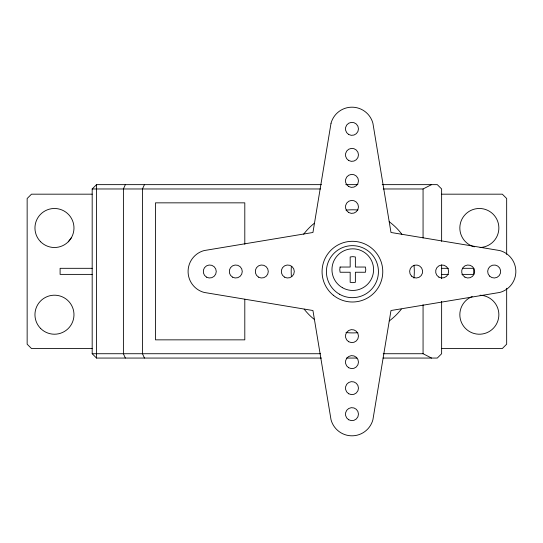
<?xml version="1.0" encoding="UTF-8"?>
<svg xmlns="http://www.w3.org/2000/svg" width="543" height="543" viewBox="0 0 543 543"><rect width="100%" height="100%" fill="white"/><g stroke="black" fill="none" stroke-linecap="round" stroke-linejoin="round"><path stroke-width="0.81" d="M125.365 184.64L123.397 188.971L123.397 353.724L125.365 358.061M144.445 184.64L142.476 188.971L142.476 353.724L144.445 358.061M68.262 241.791L71.364 237.746M321.449 358.061L96.518 358.061L92.181 353.724L92.181 188.971L96.518 184.64L321.449 184.64M383.222 188.971L423.065 188.971L431.556 184.64M345.742 184.64L357.871 184.64M382.197 184.64L437.298 184.64L441.629 188.971L441.629 241.357M92.181 188.971L320.492 188.971M92.181 194.177L31.487 194.177L27.15 198.514L27.15 344.187L31.487 348.525L92.181 348.525M441.629 194.177L502.329 194.177L506.667 198.514L506.667 254.409M92.181 268.317L60.103 268.317L60.103 274.385L92.181 274.385M441.629 268.317L448.389 268.317M462.738 268.317L473.713 268.317L473.713 274.385L461.896 274.385M441.629 274.385L448.389 274.385M441.629 348.525L502.329 348.525L506.667 344.187L506.667 288.285M92.181 353.724L320.492 353.724M383.222 353.724L423.065 353.724L431.556 358.061M346.59 358.061L357.022 358.061M383.046 358.061L437.298 358.061L441.629 353.724L441.629 301.345M441.629 264.943L441.629 278.6M423.065 188.971L423.065 237.977M423.065 304.725L423.065 353.724M244.798 244.289L244.798 202.844L155.481 202.844L155.481 339.85L244.798 339.85L244.798 299.261M96.518 184.64L96.518 358.061M474.304 246.841A19.507 19.507 0 0 1 464.251 215.639A19.507 19.507 0 0 1 496.825 219.311A19.507 19.507 0 0 1 480.073 247.493M480.073 295.209A19.507 19.507 0 0 1 497.137 322.725A19.507 19.507 0 0 1 465.215 328.155A19.507 19.507 0 0 1 472.227 296.546M414.031 265.432A61.563 61.563 0 0 1 413.942 278.118M401.331 309.164A61.563 61.563 0 0 1 389.209 320.961M357.823 332.703A61.563 61.563 0 0 1 345.986 332.54M314.268 319.406A61.563 61.563 0 0 1 304.168 309.164M291.394 276.421A61.563 61.563 0 0 1 291.394 266.28M303.652 234.209A61.563 61.563 0 0 1 314.268 223.295M345.986 210.155A61.563 61.563 0 0 1 357.823 209.992M389.209 221.741A61.563 61.563 0 0 1 401.854 234.209M340.108 267.041L339.762 269.647L340.108 272.247L350.174 272.247L350.174 282.306L352.774 282.659L355.373 282.306L355.373 272.247L365.439 272.247L365.778 269.647L365.439 267.041L355.373 267.041L355.373 256.982L352.774 256.635L350.174 256.982L350.174 267.041L340.108 267.041M331.026 123.247L312.944 232.479L204.148 250.561A21.679 21.679 0 0 0 204.148 292.439L312.944 310.521L331.026 419.753A21.679 21.679 0 0 0 372.905 419.753L390.987 310.521L499.784 292.439A21.679 21.679 0 0 0 499.784 250.561L390.987 232.479L372.905 123.247A21.679 21.679 0 0 0 331.026 123.247M342.368 287.668A20.81 20.81 0 0 0 373.584 269.647A20.81 20.81 0 0 0 342.368 251.619A20.81 20.81 0 0 0 342.368 287.668M489.576 276.102A6.502 6.502 0 0 0 500.456 273.183A6.502 6.502 0 0 0 492.487 265.222A6.502 6.502 0 0 0 489.576 276.102M348.715 341.73A6.502 6.502 0 0 0 358.468 336.103A6.502 6.502 0 0 0 348.715 330.47A6.502 6.502 0 0 0 348.715 341.73M348.715 419.773A6.502 6.502 0 0 0 358.468 414.139A6.502 6.502 0 0 0 348.715 408.506A6.502 6.502 0 0 0 348.715 419.773M348.715 186.52A6.502 6.502 0 0 0 358.468 180.887A6.502 6.502 0 0 0 348.715 175.253A6.502 6.502 0 0 0 348.715 186.52M348.715 393.756A6.502 6.502 0 0 0 358.468 388.13A6.502 6.502 0 0 0 348.715 382.496A6.502 6.502 0 0 0 348.715 393.756M258.536 277.134A6.502 6.502 0 0 0 268.29 271.5A6.502 6.502 0 0 0 258.536 265.866A6.502 6.502 0 0 0 258.536 277.134M464.91 277.134A6.502 6.502 0 0 0 474.663 271.5A6.502 6.502 0 0 0 464.91 265.866A6.502 6.502 0 0 0 464.91 277.134M333.314 295.236A30.347 30.347 0 0 0 382.394 276.421A30.347 30.347 0 0 0 341.554 243.318A30.347 30.347 0 0 0 333.314 295.236M339.416 294.184A26.016 26.016 0 0 0 378.43 271.656A26.016 26.016 0 0 0 339.416 249.128A26.016 26.016 0 0 0 339.416 294.184M206.51 277.134A6.502 6.502 0 0 0 216.263 271.5A6.502 6.502 0 0 0 206.51 265.866A6.502 6.502 0 0 0 206.51 277.134M348.715 160.504A6.502 6.502 0 0 0 358.468 154.87A6.502 6.502 0 0 0 348.715 149.244A6.502 6.502 0 0 0 348.715 160.504M232.519 277.134A6.502 6.502 0 0 0 242.273 271.5A6.502 6.502 0 0 0 232.519 265.866A6.502 6.502 0 0 0 232.519 277.134M438.893 277.134A6.502 6.502 0 0 0 448.647 271.5A6.502 6.502 0 0 0 438.893 265.866A6.502 6.502 0 0 0 438.893 277.134M411.533 276.102A6.502 6.502 0 0 0 422.413 273.183A6.502 6.502 0 0 0 414.452 265.222A6.502 6.502 0 0 0 411.533 276.102M284.546 277.134A6.502 6.502 0 0 0 294.299 271.5A6.502 6.502 0 0 0 284.546 265.866A6.502 6.502 0 0 0 284.546 277.134M348.715 134.494A6.502 6.502 0 0 0 358.468 128.861A6.502 6.502 0 0 0 348.715 123.227A6.502 6.502 0 0 0 348.715 134.494M348.715 367.747A6.502 6.502 0 0 0 358.468 362.113A6.502 6.502 0 0 0 348.715 356.48A6.502 6.502 0 0 0 348.715 367.747M348.715 212.53A6.502 6.502 0 0 0 358.468 206.897A6.502 6.502 0 0 0 348.715 201.27A6.502 6.502 0 0 0 348.715 212.53M40.671 241.791A19.507 19.507 0 0 0 73.312 233.042A19.507 19.507 0 0 0 49.413 209.15A19.507 19.507 0 0 0 40.671 241.791M40.671 328.501A19.507 19.507 0 0 0 73.312 319.752A19.507 19.507 0 0 0 49.413 295.86A19.507 19.507 0 0 0 40.671 328.501"/></g></svg>
